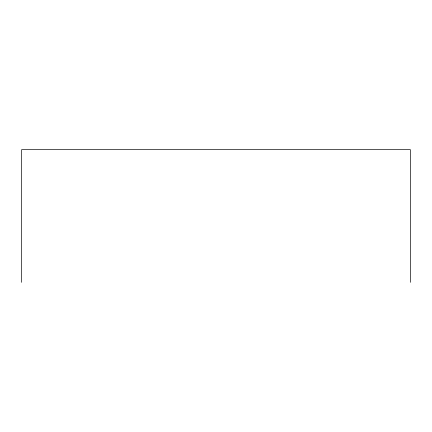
<?xml version="1.0" encoding="UTF-8"?>
<svg xmlns="http://www.w3.org/2000/svg" width="432" height="432" viewBox="0 0 432 432"><rect width="100%" height="100%" fill="white"/><g stroke="black" fill="none" stroke-linecap="round" stroke-linejoin="round"><path stroke-width="0.65" d="M410.4 282.334L410.4 149.666L21.6 149.666L21.6 282.334"/></g></svg>
